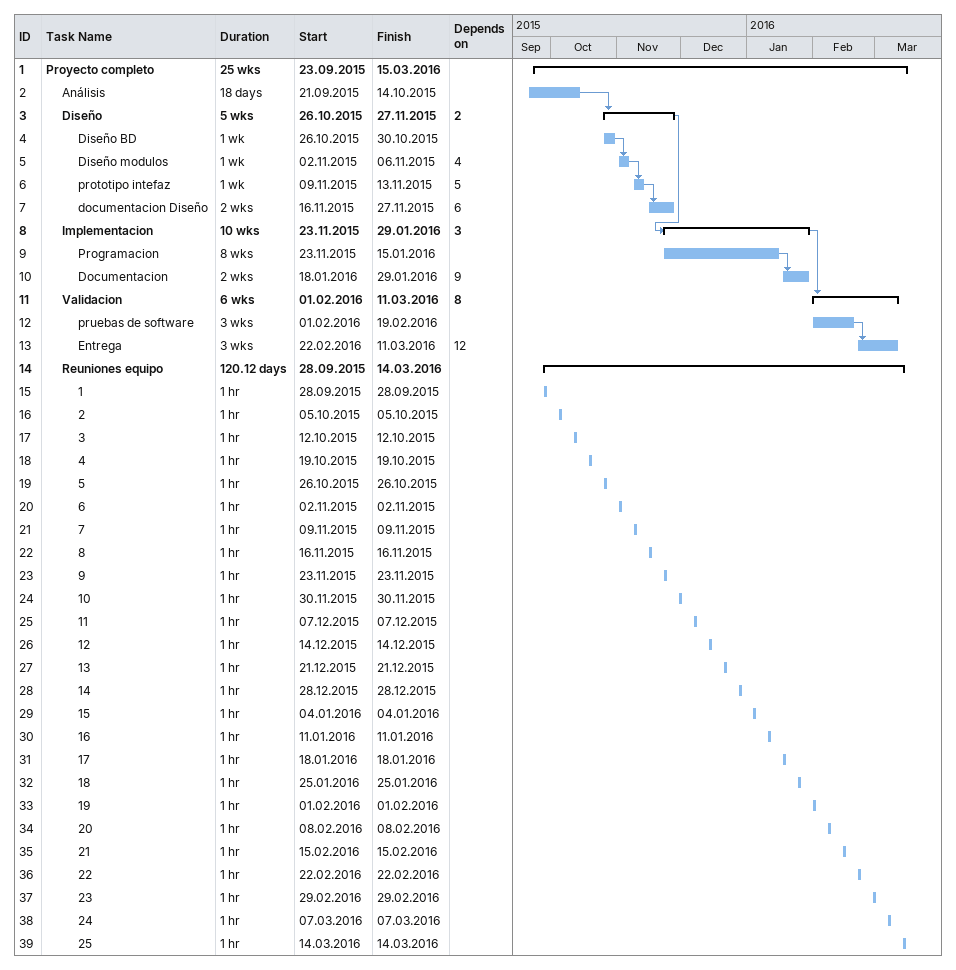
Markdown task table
| ID | Level | Task | Duration | Start | Finish | Predecessors |
|---|---|---|---|---|---|---|
| 1 | 1 | **Proyecto completo** | 25w | 2015-09-23 | 2016-03-15 |  |
| 2 | 2 | Análisis | 18d | 2015-09-21 | 2015-10-14 |  |
| 3 | 2 | **Diseño** | 5w | 2015-10-26 | 2015-11-27 | 2 |
| 4 | 3 | Diseño BD | 1w | 2015-10-26 | 2015-10-30 |  |
| 5 | 3 | Diseño modulos | 1w | 2015-11-02 | 2015-11-06 | 4 |
| 6 | 3 | prototipo intefaz | 1w | 2015-11-09 | 2015-11-13 | 5 |
| 7 | 3 | documentacion Diseño | 2w | 2015-11-16 | 2015-11-27 | 6 |
| 8 | 2 | **Implementacion** | 10w | 2015-11-23 | 2016-01-29 | 3 |
| 9 | 3 | Programacion | 8w | 2015-11-23 | 2016-01-15 |  |
| 10 | 3 | Documentacion | 2w | 2016-01-18 | 2016-01-29 | 9 |
| 11 | 2 | **Validacion** | 6w | 2016-02-01 | 2016-03-11 | 8 |
| 12 | 3 | pruebas de software | 3w | 2016-02-01 | 2016-02-19 |  |
| 13 | 3 | Entrega | 3w | 2016-02-22 | 2016-03-11 | 12 |
| 14 | 2 | **Reuniones equipo** | 120.12d | 2015-09-28 | 2016-03-14 |  |
| 15 | 3 | 1 | 1h | 2015-09-28 | 2015-09-28 |  |
| 16 | 3 | 2 | 1h | 2015-10-05 | 2015-10-05 |  |
| 17 | 3 | 3 | 1h | 2015-10-12 | 2015-10-12 |  |
| 18 | 3 | 4 | 1h | 2015-10-19 | 2015-10-19 |  |
| 19 | 3 | 5 | 1h | 2015-10-26 | 2015-10-26 |  |
| 20 | 3 | 6 | 1h | 2015-11-02 | 2015-11-02 |  |
| 21 | 3 | 7 | 1h | 2015-11-09 | 2015-11-09 |  |
| 22 | 3 | 8 | 1h | 2015-11-16 | 2015-11-16 |  |
| 23 | 3 | 9 | 1h | 2015-11-23 | 2015-11-23 |  |
| 24 | 3 | 10 | 1h | 2015-11-30 | 2015-11-30 |  |
| 25 | 3 | 11 | 1h | 2015-12-07 | 2015-12-07 |  |
| 26 | 3 | 12 | 1h | 2015-12-14 | 2015-12-14 |  |
| 27 | 3 | 13 | 1h | 2015-12-21 | 2015-12-21 |  |
| 28 | 3 | 14 | 1h | 2015-12-28 | 2015-12-28 |  |
| 29 | 3 | 15 | 1h | 2016-01-04 | 2016-01-04 |  |
| 30 | 3 | 16 | 1h | 2016-01-11 | 2016-01-11 |  |
| 31 | 3 | 17 | 1h | 2016-01-18 | 2016-01-18 |  |
| 32 | 3 | 18 | 1h | 2016-01-25 | 2016-01-25 |  |
| 33 | 3 | 19 | 1h | 2016-02-01 | 2016-02-01 |  |
| 34 | 3 | 20 | 1h | 2016-02-08 | 2016-02-08 |  |
| 35 | 3 | 21 | 1h | 2016-02-15 | 2016-02-15 |  |
| 36 | 3 | 22 | 1h | 2016-02-22 | 2016-02-22 |  |
| 37 | 3 | 23 | 1h | 2016-02-29 | 2016-02-29 |  |
| 38 | 3 | 24 | 1h | 2016-03-07 | 2016-03-07 |  |
| 39 | 3 | 25 | 1h | 2016-03-14 | 2016-03-14 |  |
